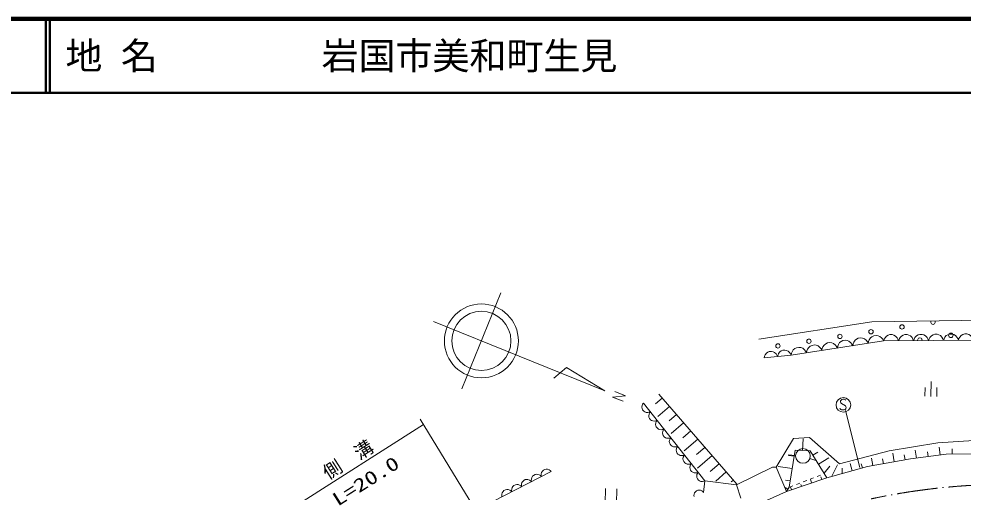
# Model space of a CAD drawing. Units: millimetres, scale not verified. Extents: x 40000 to 680000, y 20000 to 380000.
# Drawn here: x 364084 to 491791, y 315982 to 380000 of the extents above; entities that cross this region are included whole.
import ezdxf
from ezdxf.enums import TextEntityAlignment as Align

# ---------------------------------------------------------------- set-up
doc = ezdxf.new("R2010")
doc.units = ezdxf.units.MM
doc.header["$LTSCALE"] = 1000
doc.linetypes.add('USER3', pattern=[1, 0.5, -0.5])
doc.linetypes.add('USER4', pattern=[7.000001, 5.508197, -0.688525, 0.114754, -0.688525])
for name, color, linetype, lineweight in [('M-TTL', 2, 'Continuous', 140), ('M-TTL-LINE', 7, 'Continuous', 50), ('S-BGD', 1, 'Continuous', 13), ('S-BGD-HTXT', 6, 'Continuous', 13), ('S-BMK', 3, 'USER4', 13)]:
    doc.layers.add(name, color=color, linetype=linetype, lineweight=lineweight)
doc.layers.add('M-TTL-TXT', color=7, linetype='Continuous')
doc.styles.add('ＭＳ ゴシック', font='')
doc.styles.get('ＭＳ ゴシック').set_extended_font_data('MS Gothic')

# ---------------------------------------------------------------- blocks, each defined once
blk = doc.blocks.new('BUHIN156')
at = {"layer": 'S-BGD'}
blk.add_lwpolyline([(159, -732), (315, -641), (439, -522), (569, -344), (622, -164), (640, 20), (591, 247), (498, 407), (375, 549), (183, 657), (22, 710), (-159, 732)], dxfattribs=at)
blk = doc.blocks.new('BUHIN158')
at = {"layer": 'S-BGD'}
blk.add_lwpolyline([(104, -694), (256, -618), (378, -515), (511, -357), (571, -191), (599, -21), (567, 195), (491, 350), (384, 490), (212, 603), (64, 662), (-104, 694)], dxfattribs=at)
blk = doc.blocks.new('BUHIN159')
at = {"layer": 'S-BGD'}
blk.add_lwpolyline([(684, 296), (564, 431), (425, 529), (226, 622), (40, 639), (-143, 620), (-355, 529), (-493, 408), (-608, 260), (-676, 52), (-697, -115), (-684, -296)], dxfattribs=at)
blk = doc.blocks.new('BUHIN165')
at = {"layer": 'S-BGD'}
blk.add_lwpolyline([(-253, -979), (-9, -964), (212, -896), (477, -761), (651, -576), (783, -365), (862, -61), (848, 188), (786, 434), (620, 681), (458, 843), (253, 979)], dxfattribs=at)
blk = doc.blocks.new('BUHIN166')
at = {"layer": 'S-BGD'}
blk.add_lwpolyline([(-115, -1049), (134, -997), (353, -894), (606, -714), (757, -497), (863, -260), (899, 66), (848, 321), (747, 565), (539, 795), (347, 939), (115, 1049)], dxfattribs=at)
blk = doc.blocks.new('BUHIN167')
at = {"layer": 'S-BGD'}
blk.add_lwpolyline([(-148, -901), (71, -867), (264, -788), (491, -645), (632, -464), (734, -264), (780, 16), (747, 239), (671, 455), (502, 663), (343, 795), (148, 901)], dxfattribs=at)
blk = doc.blocks.new('BUHIN181')
at = {"layer": 'S-BGD'}
blk.add_lwpolyline([(534, -476), (607, -440), (661, -378), (710, -282), (752, -133), (755, 1), (713, 128), (625, 221), (516, 257), (443, 273), (336, 262), (263, 210), (-190, -226), (-293, -259), (-424, -263), (-537, -220), (-618, -160), (-686, -68), (-686, 93), (-622, 314), (-580, 406), (-511, 485), (-416, 541), (-287, 577)], dxfattribs=at)
blk.add_circle((0, 0), 995, dxfattribs=at)
blk = doc.blocks.new('BUHIN185')
at = {"layer": 'S-BGD'}
for p, q in [((1174, 463), (-748, 1017)), ((-1173, -458), (749, -1012))]:
    blk.add_line(p, q, dxfattribs=at)
blk = doc.blocks.new('BUHIN186')
at = {"layer": 'S-BGD'}
for p, q in [((961, -277), (-961, 277)), ((418, 712), (-735, 1044)), ((-24, -825), (-1178, -493))]:
    blk.add_line(p, q, dxfattribs=at)
blk = doc.blocks.new('BUHIN189')
at = {"layer": 'S-BGD'}
blk.add_circle((0, 0), 995, dxfattribs=at)

msp = doc.modelspace()

# ---------------------------------------------------------------- linework, layer by layer
at = {"layer": 'M-TTL'}
msp.add_line((680000, 380000), (40000, 380000), dxfattribs=at)
at = {"layer": 'M-TTL-LINE'}
for p, q in [((367750, 380000), (367750, 370000)), ((368250, 380000), (368250, 370000)), ((40000, 370000), (680000, 370000))]:
    msp.add_line(p, q, dxfattribs=at)
at = {"layer": 'S-BGD'}
for p, q in [((424003, 329954), (429267, 342926)), ((443314, 329671), (420148, 339072)), ((464154, 336676), (479447, 339036)), ((479447, 339036), (500571, 339320)), ((481038, 336427), (468520, 334507)), ((501271, 336605), (481038, 336427)), ((468520, 334507), (464886, 334144)), ((438130, 332854), (436451, 331377)), ((443314, 329671), (438130, 332854)), ((444684, 329586), (446113, 329006)), ((446113, 329006), (444378, 328846)), ((444378, 328846), (445817, 328271)), ((451102, 328695), (450206, 327918)), ((450621, 329249), (461193, 317045)), ((456877, 317502), (448544, 328013)), ((452063, 327585), (450503, 326234)), ((475898, 327033), (477802, 319309)), ((453024, 326476), (452048, 325630)), ((453985, 325366), (452292, 323900)), ((454946, 324257), (453891, 323342)), ((455907, 323147), (454082, 321566)), ((466495, 319340), (468839, 323236)), ((468839, 323236), (471019, 323381)), ((470084, 321614), (470149, 323200)), ((471019, 323381), (475078, 319830)), ((488384, 322641), (495622, 323109)), ((456869, 322038), (455733, 321055)), ((481783, 321559), (488384, 322641)), ((488687, 321029), (488546, 322078)), ((457830, 320928), (455871, 319232)), ((469132, 320945), (468135, 321015)), ((468934, 320824), (468176, 320944)), ((469065, 321656), (468277, 316666)), ((471103, 321572), (469065, 321656)), ((473352, 317931), (471103, 321572)), ((471478, 320965), (472131, 321369)), ((472227, 319751), (473616, 320609)), ((475078, 319830), (481783, 321559)), ((479575, 319567), (479392, 320581)), ((482481, 320092), (482271, 321254)), ((483934, 320355), (483816, 321010)), ((489492, 321138), (484661, 320486)), ((485466, 320595), (485323, 321655)), ((487076, 320812), (486991, 321445)), ((500695, 321208), (489492, 321138)), ((490293, 321143), (490288, 321818)), ((458791, 319819), (457576, 318767)), ((461152, 316989), (465991, 319362)), ((465991, 319362), (466495, 319340)), ((467896, 316086), (466495, 319340)), ((468671, 319161), (466788, 319458)), ((471073, 320541), (472015, 320208)), ((472977, 318538), (473773, 319498)), ((478848, 319435), (473352, 317931)), ((474039, 318119), (474801, 319672)), ((476787, 318871), (476520, 319848)), ((478161, 319247), (478005, 319819)), ((484661, 320486), (478848, 319435)), ((481028, 319829), (480907, 320500)), ((428084, 314659), (436079, 318775)), ((459752, 318710), (458339, 317486)), ((472670, 317700), (472553, 318047)), ((475413, 318495), (475431, 319235)), ((456877, 317502), (456691, 315934)), ((461152, 316989), (456877, 317502)), ((460713, 317600), (460430, 317355)), ((461734, 315168), (461152, 316989)), ((468409, 317497), (467783, 317596)), ((473352, 317931), (467896, 316086)), ((469942, 316777), (469857, 317029)), ((471306, 317239), (471137, 317737)), ((467896, 316086), (461981, 313428)), ((468087, 316376), (467716, 316619)), ((468277, 316666), (467896, 316086)), ((468578, 316316), (468463, 316657))]:
    msp.add_line(p, q, dxfattribs=at)
at = {"layer": 'S-BGD', "linetype": 'USER3'}
msp.add_line((468303, 316659), (472898, 318449), dxfattribs=at)
at = {"layer": 'S-BGD'}
for centre, radius in [((426635, 336440), 5000), ((426635, 336440), 4000), ((483522, 338325), 298), ((475135, 337039), 298), ((479328, 337682), 298), ((490134, 337193), 298), ((466748, 335753), 298), ((470941, 336396), 298)]:
    msp.add_circle(centre, radius, dxfattribs=at)
for centre, start, end in [((487716, 338968), 143.99798, 37.54396), ((485940, 336550), 344.93975, 196.06755)]:
    msp.add_arc(centre, 298, start, end, dxfattribs=at)
at = {"layer": 'S-BGD-HTXT'}
for p, q in [((418376, 325856), (433078, 301693)), ((401553, 314127), (418805, 325152))]:
    msp.add_line(p, q, dxfattribs=at)
at = {"layer": 'S-BMK'}
msp.add_arc((498166, 226819), 90235, 65.15167, 102.02295, dxfattribs=at)

# ---------------------------------------------------------------- block references
at = {"rotation": 105}
for name, p in [('BUHIN166', (479995, 336267)), ('BUHIN165', (482050, 336436)), ('BUHIN165', (484073, 336454)), ('BUHIN165', (486096, 336471)), ('BUHIN165', (488119, 336489)), ('BUHIN165', (490143, 336507)), ('BUHIN165', (492166, 336525)), ('BUHIN166', (471650, 334987)), ('BUHIN166', (473736, 335307)), ('BUHIN166', (475822, 335627)), ('BUHIN166', (477909, 335947)), ('BUHIN167', (465795, 334235)), ('BUHIN167', (467612, 334416)), ('BUHIN166', (469564, 334667)), ('BUHIN186', (487444, 329931)), ('BUHIN181', (475594, 327784)), ('BUHIN159', (449007, 327429)), ('BUHIN159', (449933, 326261)), ('BUHIN159', (450859, 325093)), ('BUHIN159', (451785, 323925)), ('BUHIN159', (452710, 322758)), ('BUHIN159', (453636, 321590)), ('BUHIN189', (470130, 320875)), ('BUHIN159', (454562, 320422)), ('BUHIN159', (455488, 319254)), ('BUHIN156', (434080, 317746)), ('BUHIN156', (435413, 318432)), ('BUHIN159', (456414, 318086)), ('BUHIN156', (431415, 316374)), ('BUHIN156', (432748, 317060)), ('BUHIN185', (444186, 315454)), ('BUHIN156', (430083, 315688)), ('BUHIN158', (456048, 315654))]:
    msp.add_blockref(name, p, dxfattribs=at)

# ---------------------------------------------------------------- texts
at = {"layer": 'M-TTL-TXT', "style": 'ＭＳ ゴシック'}
for s, p in [('地 名', (370380, 375000)), ('岩国市美和町生見', (405024, 375000))]:
    msp.add_text(s, height=3666, dxfattribs=at).set_placement(p, align=Align.MIDDLE_LEFT)
at = {"layer": 'S-BGD-HTXT', "style": 'ＭＳ ゴシック'}
msp.add_text('側\u3000溝', height=1833, rotation=32.4, dxfattribs=at).set_placement((406223, 317141), align=Align.BOTTOM_LEFT)
at = {"layer": 'S-BGD-HTXT', "style": 'ＭＳ ゴシック', "width": 1.35}
msp.add_text('L=20.0', height=1833, rotation=32.3, dxfattribs=at).set_placement((407510, 313542), align=Align.BOTTOM_LEFT)

doc.saveas('drawing.dxf')
